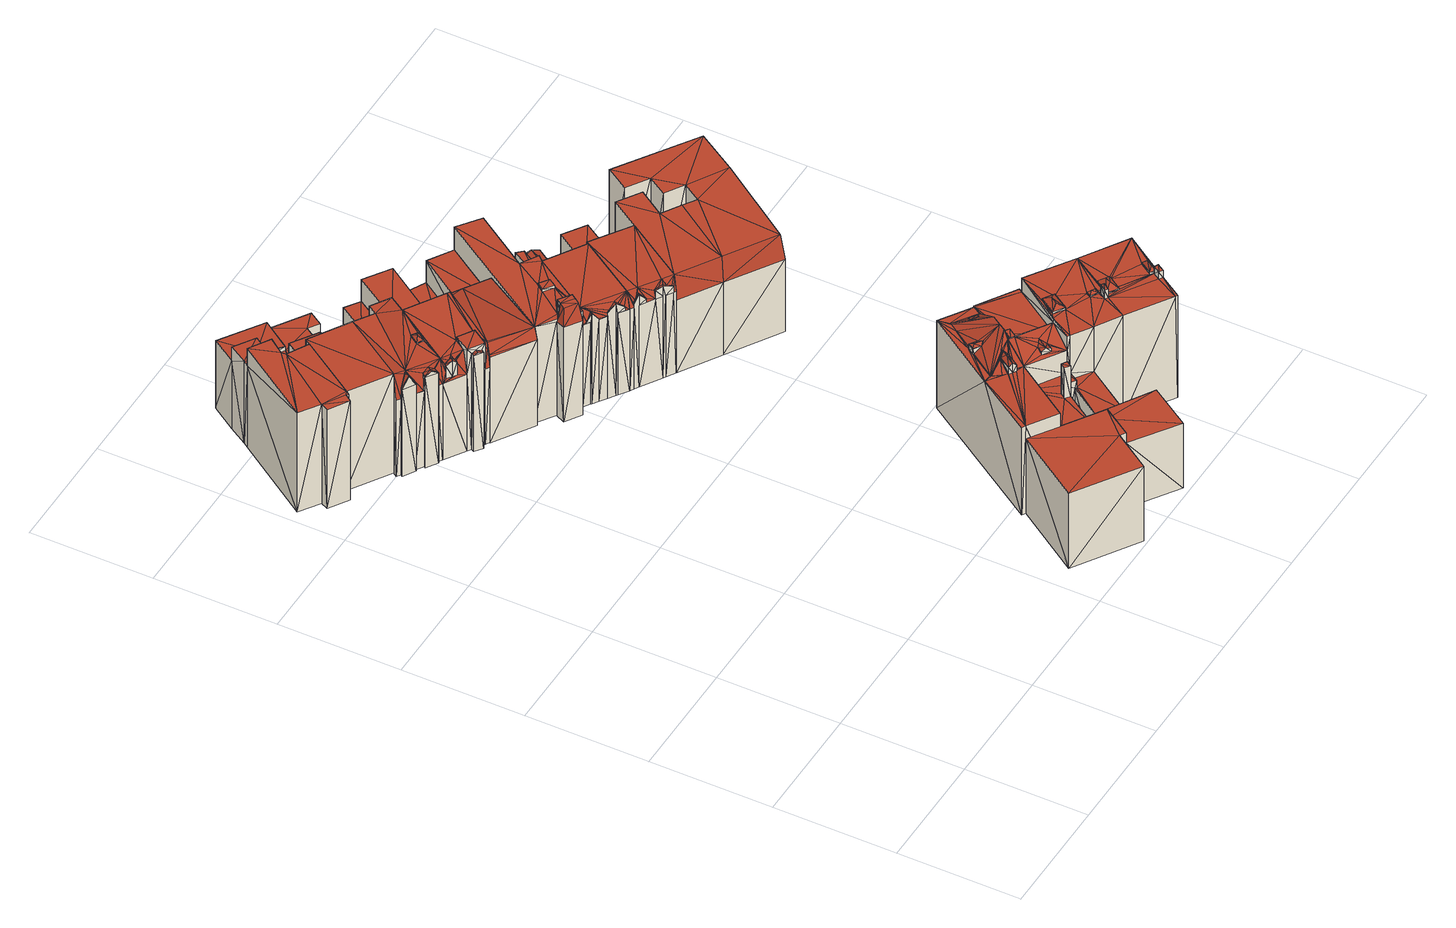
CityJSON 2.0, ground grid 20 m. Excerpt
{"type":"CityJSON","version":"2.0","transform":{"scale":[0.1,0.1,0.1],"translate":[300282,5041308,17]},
"CityObjects":{
"building1":{"type":"Building","geometry":[{"type":"MultiSurface","lod":"2","boundaries":[[[0,1,2]],[[3,4,5]],[[6,7,8]],[[4,9,10]],[[11,12,9]],[[6,8,2]],[[13,12,11]],[[9,12,14]],[[12,15,16]],[[12,16,14]],[[1,6,2]],[[16,17,14]],[[17,18,14]],[[9,14,19]],[[9,19,10]],[[4,10,5]],[[3,5,20]],[[3,20,21]],[[0,2,3]],[[0,3,21]],[[22,5,23]],[[5,10,23]],[[21,20,24]],[[25,21,24]],[[26,24,22]],[[24,5,22]],[[24,20,5]],[[27,23,28]],[[23,19,28]],[[23,10,19]],[[29,0,25]],[[0,21,25]],[[30,31,8]],[[30,8,7]],[[32,30,6]],[[6,30,7]],[[33,6,1]],[[33,32,6]],[[29,34,33]],[[29,33,0]],[[0,33,1]],[[35,2,31]],[[2,8,31]],[[34,36,35]],[[34,35,33]],[[35,36,3]],[[35,3,2]],[[37,24,26]],[[38,37,26]],[[38,39,36]],[[38,36,37]],[[36,39,4]],[[36,4,3]],[[39,40,4]],[[41,42,39]],[[39,43,40]],[[4,40,9]],[[39,42,43]],[[44,19,14]],[[44,28,19]],[[45,46,16]],[[45,16,15]],[[47,15,12]],[[47,45,15]],[[48,47,12]],[[49,48,12]],[[50,47,48]],[[49,12,13]],[[46,51,16]],[[16,51,17]],[[44,18,52]],[[44,14,18]],[[51,18,17]],[[51,52,18]],[[49,13,53]],[[13,11,53]],[[53,11,9]],[[53,9,40]],[[50,54,55]],[[50,48,54]],[[55,54,42]],[[54,43,42]],[[41,23,27]],[[41,39,23]],[[32,31,30]],[[32,35,31]],[[33,35,32]],[[37,25,24]],[[34,37,36]],[[29,25,37]],[[29,37,34]],[[38,22,39]],[[39,22,23]],[[38,26,22]],[[47,46,45]],[[46,44,51]],[[51,44,52]],[[47,44,46]],[[50,55,47]],[[55,44,47]],[[41,27,42]],[[42,27,28]],[[55,42,28]],[[55,28,44]],[[53,43,54]],[[49,53,48]],[[53,54,48]],[[53,40,43]]],"semantics":{"surfaces":[{"type":"GroundSurface"},{"type":"WallSurface"},{"type":"RoofSurface"}],"values":[0,0,0,0,0,0,0,0,0,0,0,0,0,0,0,0,0,0,0,0,1,1,1,1,1,1,1,1,1,1,1,1,1,1,1,1,1,1,1,1,1,1,1,1,1,1,1,1,1,1,1,1,1,1,1,1,1,1,1,1,1,1,1,1,1,1,1,1,1,1,1,1,1,1,1,1,1,1,1,1,1,1,1,1,2,2,2,2,2,2,2,2,2,2,2,2,2,2,2,2,2,2,2,2,2,2,2,2]}}]},
"building2":{"type":"Building","geometry":[{"type":"MultiSurface","lod":"2","boundaries":[[[56,57,58]],[[59,60,61]],[[61,62,63]],[[64,65,57]],[[64,66,65]],[[67,56,68]],[[67,64,56]],[[69,70,66]],[[71,72,69]],[[65,63,73]],[[70,74,66]],[[71,69,66]],[[59,75,60]],[[76,77,13]],[[64,71,66]],[[65,66,59]],[[59,61,63]],[[76,13,6]],[[77,63,12]],[[65,59,63]],[[73,63,77]],[[77,12,13]],[[6,13,11]],[[78,79,80]],[[76,6,1]],[[79,76,1]],[[56,64,57]],[[78,81,79]],[[79,1,80]],[[82,83,84]],[[82,84,85]],[[86,87,88]],[[86,89,87]],[[88,84,83]],[[88,87,84]],[[86,85,89]],[[86,82,85]],[[90,91,92]],[[93,90,92]],[[94,95,96]],[[97,95,94]],[[98,99,100]],[[101,102,103]],[[104,105,106]],[[107,104,106]],[[107,106,108]],[[108,106,105]],[[49,53,11]],[[49,11,13]],[[99,61,60]],[[100,99,109]],[[99,60,109]],[[101,110,102]],[[102,110,75]],[[102,75,59]],[[92,66,111]],[[66,74,111]],[[112,113,114]],[[114,113,70]],[[114,70,69]],[[115,56,116]],[[56,58,116]],[[99,117,62]],[[99,62,61]],[[118,32,119]],[[118,120,32]],[[121,114,72]],[[72,114,69]],[[122,121,71]],[[71,121,72]],[[123,124,64]],[[125,124,123]],[[67,123,64]],[[126,123,67]],[[124,71,64]],[[124,122,71]],[[127,63,117]],[[63,62,117]],[[33,1,32]],[[1,6,32]],[[128,80,33]],[[80,1,33]],[[119,32,53]],[[32,11,53]],[[32,6,11]],[[91,59,66]],[[91,102,59]],[[129,130,81]],[[81,130,79]],[[123,131,132]],[[125,123,132]],[[133,129,81]],[[133,81,78]],[[126,67,134]],[[67,68,134]],[[131,57,65]],[[132,131,135]],[[131,65,135]],[[116,58,131]],[[58,57,131]],[[113,111,70]],[[70,111,74]],[[113,136,111]],[[110,109,75]],[[75,109,60]],[[110,137,109]],[[130,120,76]],[[130,76,79]],[[120,138,77]],[[118,138,120]],[[120,77,76]],[[68,56,115]],[[134,68,115]],[[135,65,139]],[[65,73,139]],[[139,138,140]],[[139,73,138]],[[73,77,138]],[[138,49,140]],[[133,78,128]],[[78,80,128]],[[127,12,63]],[[127,47,12]],[[140,49,47]],[[49,12,47]],[[49,13,12]],[[130,128,33]],[[130,33,120]],[[120,33,32]],[[133,130,129]],[[133,128,130]],[[118,119,49]],[[119,53,49]],[[118,49,138]],[[140,47,127]],[[139,140,127]],[[139,127,141]],[[135,139,141]],[[125,132,135]],[[125,135,124]],[[124,135,141]],[[84,141,122]],[[124,141,87]],[[87,141,84]],[[124,87,89]],[[85,84,122]],[[124,89,122]],[[89,85,122]],[[110,142,137]],[[101,103,142]],[[103,143,142]],[[101,142,110]],[[98,100,142]],[[143,98,142]],[[137,100,109]],[[142,100,137]],[[141,127,98]],[[98,127,99]],[[122,97,94]],[[122,107,97]],[[107,141,93]],[[122,141,107]],[[107,108,104]],[[93,141,90]],[[121,96,114]],[[122,94,121]],[[104,108,105]],[[96,105,114]],[[121,94,96]],[[90,102,91]],[[90,103,102]],[[90,141,103]],[[141,98,143]],[[103,141,143]],[[99,127,117]],[[112,106,113]],[[113,106,136]],[[106,92,136]],[[136,92,111]],[[106,93,92]],[[107,93,106]],[[97,106,95]],[[97,107,106]],[[88,83,144]],[[145,88,144]],[[86,88,145]],[[86,144,82]],[[86,145,144]],[[82,144,83]],[[126,115,123]],[[123,115,131]],[[126,134,115]],[[115,116,131]]],"semantics":{"surfaces":[{"type":"GroundSurface"},{"type":"WallSurface"},{"type":"RoofSurface"}],"values":[0,0,0,0,0,0,0,0,0,0,0,0,0,0,0,0,0,0,0,0,0,0,0,0,0,0,0,0,0,1,1,1,1,1,1,1,1,1,1,1,1,1,1,1,1,1,1,1,1,1,1,1,1,1,1,1,1,1,1,1,1,1,1,1,1,1,1,1,1,1,1,1,1,1,1,1,1,1,1,1,1,1,1,1,1,1,1,1,1,1,1,1,1,1,1,1,1,1,1,1,1,1,1,1,1,1,1,1,1,1,1,1,1,1,1,1,1,1,1,1,1,1,1,1,1,1,2,2,2,2,2,2,2,2,2,2,2,2,2,2,2,2,2,2,2,2,2,2,2,2,2,2,2,2,2,2,2,2,2,2,2,2,2,2,2,2,2,2,2,2,2,2,2,2,2,2,2,2,2,2,2,2,2,2,2,2,2,2,2,2,2,2,2]}}]},
"building3":{"type":"Building","geometry":[{"type":"MultiSurface","lod":"2","boundaries":[[[146,64,67]],[[147,64,146]],[[148,64,147]],[[149,150,148]],[[148,150,64]],[[64,151,71]],[[150,152,153]],[[150,153,154]],[[150,154,64]],[[64,154,155]],[[64,155,156]],[[156,157,158]],[[151,72,71]],[[157,159,158]],[[64,156,158]],[[64,158,151]],[[160,161,157]],[[160,157,156]],[[158,159,162]],[[163,158,162]],[[161,162,157]],[[157,162,159]],[[161,164,162]],[[165,166,155]],[[165,155,154]],[[166,160,156]],[[167,168,160]],[[163,169,158]],[[168,170,163]],[[166,156,155]],[[167,160,166]],[[163,170,169]],[[158,169,151]],[[167,170,168]],[[169,121,151]],[[151,121,72]],[[171,172,173]],[[172,167,166]],[[171,167,172]],[[124,174,122]],[[174,71,122]],[[174,64,71]],[[175,67,176]],[[176,64,174]],[[67,64,176]],[[71,72,121]],[[122,71,121]],[[177,178,124]],[[178,179,174]],[[178,174,124]],[[180,181,177]],[[181,178,177]],[[171,182,183]],[[171,173,182]],[[184,185,186]],[[187,184,186]],[[188,147,189]],[[147,146,189]],[[190,189,175]],[[189,67,175]],[[189,146,67]],[[191,148,188]],[[148,147,188]],[[192,191,193]],[[192,149,191]],[[149,148,191]],[[190,186,189]],[[189,186,185]],[[187,194,184]],[[187,195,194]],[[180,196,181]],[[197,195,178]],[[195,179,178]],[[198,199,150]],[[150,199,152]],[[200,198,150]],[[149,200,150]],[[201,198,200]],[[192,200,149]],[[199,153,152]],[[199,202,153]],[[201,200,203]],[[203,195,197]],[[203,204,195]],[[204,194,195]],[[200,204,203]],[[204,205,194]],[[193,205,204]],[[193,191,205]],[[206,165,202]],[[207,206,208]],[[206,202,208]],[[165,153,202]],[[165,154,153]],[[196,206,207]],[[183,209,170]],[[209,169,170]],[[183,182,209]],[[210,211,212]],[[210,213,211]],[[214,215,216]],[[216,217,218]],[[217,219,218]],[[213,218,211]],[[211,218,219]],[[220,210,212]],[[221,210,220]],[[160,168,161]],[[161,168,164]],[[164,163,162]],[[168,163,164]],[[206,166,165]],[[196,172,206]],[[206,172,166]],[[180,173,196]],[[173,172,196]],[[180,177,173]],[[177,182,173]],[[124,122,182]],[[182,222,209]],[[182,122,222]],[[177,124,182]],[[171,183,170]],[[171,170,167]],[[188,189,184]],[[189,185,184]],[[190,175,176]],[[186,176,174]],[[179,186,174]],[[190,176,186]],[[187,186,195]],[[195,186,179]],[[181,197,178]],[[198,208,199]],[[198,207,208]],[[199,208,202]],[[198,196,207]],[[201,203,198]],[[203,181,196]],[[203,196,198]],[[203,197,181]],[[205,184,194]],[[191,184,205]],[[191,188,184]],[[192,193,200]],[[193,204,200]],[[209,222,223]],[[209,221,220]],[[209,223,221]],[[209,220,169]],[[217,122,121]],[[222,122,215]],[[216,122,217]],[[215,122,216]],[[169,212,121]],[[169,220,212]],[[217,121,219]],[[211,219,121]],[[212,211,121]],[[222,215,214]],[[223,222,224]],[[224,222,214]],[[214,216,213]],[[213,216,218]],[[210,224,213]],[[221,223,210]],[[224,214,213]],[[223,224,210]]],"semantics":{"surfaces":[{"type":"GroundSurface"},{"type":"WallSurface"},{"type":"RoofSurface"}],"values":[0,0,0,0,0,0,0,0,0,0,0,0,0,0,0,0,1,1,1,1,1,1,1,1,1,1,1,1,1,1,1,1,1,1,1,1,1,1,1,1,1,1,1,1,1,1,1,1,1,1,1,1,1,1,1,1,1,1,1,1,1,1,1,1,1,1,1,1,1,1,1,1,1,1,1,1,1,1,1,1,1,1,1,1,1,1,1,1,1,1,1,1,1,1,1,1,1,1,1,1,1,1,1,1,1,1,1,2,2,2,2,2,2,2,2,2,2,2,2,2,2,2,2,2,2,2,2,2,2,2,2,2,2,2,2,2,2,2,2,2,2,2,2,2,2,2,2,2,2,2,2,2,2,2,2,2,2,2,2,2,2,2,2,2,2,2,2,2]}}]},
"building4":{"type":"Building","geometry":[{"type":"MultiSurface","lod":"2","boundaries":[[[225,226,227]],[[226,228,227]],[[229,226,225]],[[230,231,232]],[[230,232,233]],[[232,234,235]],[[231,234,232]],[[236,237,238]],[[238,237,239]],[[240,239,237]],[[240,241,239]],[[242,238,243]],[[242,236,238]],[[244,245,246]],[[247,245,244]],[[247,244,248]],[[247,248,249]],[[242,243,240]],[[243,241,240]],[[250,251,252]],[[247,249,250]],[[247,250,252]],[[253,254,255]],[[256,253,255]],[[257,258,259]],[[260,258,257]],[[254,259,258]],[[255,254,258]],[[251,235,234]],[[252,251,234]],[[261,230,233]],[[262,230,261]],[[245,230,246]],[[262,261,263]],[[246,230,262]],[[264,231,265]],[[264,265,266]],[[265,231,267]],[[267,231,232]],[[268,264,231]],[[268,269,264]],[[270,271,272]],[[272,271,273]],[[271,274,273]],[[275,270,272]],[[276,275,272]],[[277,276,272]],[[278,225,279]],[[278,229,225]],[[280,281,227]],[[282,280,228]],[[228,280,227]],[[274,228,226]],[[274,282,228]],[[229,274,226]],[[278,274,229]],[[283,227,281]],[[225,227,283]],[[279,225,283]],[[267,235,232]],[[264,252,234]],[[247,252,284]],[[284,252,269]],[[264,234,231]],[[269,252,264]],[[245,231,230]],[[247,268,245]],[[245,268,231]],[[285,286,260]],[[287,288,285]],[[287,285,260]],[[260,289,258]],[[260,286,289]],[[287,256,288]],[[285,288,286]],[[256,255,288]],[[288,255,286]],[[255,258,289]],[[286,255,289]],[[274,280,282]],[[277,272,273]],[[278,290,277]],[[290,279,291]],[[278,277,274]],[[277,273,274]],[[278,279,290]],[[291,279,292]],[[283,281,280]],[[293,283,294]],[[254,283,259]],[[279,283,254]],[[257,259,293]],[[292,254,253]],[[295,296,294]],[[279,254,292]],[[295,294,283]],[[259,283,293]],[[274,263,261]],[[274,233,280]],[[274,261,233]],[[233,232,280]],[[232,235,280]],[[297,283,280]],[[235,297,280]],[[297,295,283]],[[271,262,274]],[[274,262,263]],[[271,244,246]],[[271,246,262]],[[242,240,237]],[[242,237,236]],[[270,249,271]],[[270,294,249]],[[271,249,248]],[[250,294,296]],[[249,294,250]],[[275,293,270]],[[270,293,294]],[[275,291,292]],[[275,260,293]],[[292,253,256]],[[275,292,256]],[[260,257,293]],[[275,287,260]],[[275,256,287]],[[276,291,275]],[[276,290,291]],[[271,248,244]],[[251,297,235]],[[251,295,297]],[[251,296,295]],[[250,296,251]],[[277,290,241]],[[277,238,276]],[[238,239,276]],[[276,239,290]],[[241,290,239]],[[277,241,243]],[[277,243,238]]],"semantics":{"surfaces":[{"type":"GroundSurface"},{"type":"WallSurface"},{"type":"RoofSurface"}],"values":[0,0,0,1,1,1,1,1,1,1,1,1,1,1,1,1,1,1,1,1,1,1,1,1,1,1,1,1,1,1,1,1,1,1,1,1,1,1,1,1,1,1,1,1,1,1,1,1,1,1,1,1,1,1,1,1,1,1,1,2,2,2,2,2,2,2,2,2,2,2,2,2,2,2,2,2,2,2,2,2,2,2,2,2,2,2,2,2,2,2,2,2,2,2,2,2,2,2,2,2,2,2,2,2,2,2,2,2,2,2,2,2,2,2,2,2,2,2,2,2,2,2,2,2,2,2,2,2,2,2,2,2,2,2,2,2,2,2,2]}}]},
"building5":{"type":"Building","geometry":[{"type":"MultiSurface","lod":"2","boundaries":[[[298,299,300]],[[300,301,302]],[[300,303,301]],[[304,305,149]],[[298,300,302]],[[149,305,150]],[[306,298,302]],[[305,302,150]],[[307,306,305]],[[306,302,305]],[[308,303,300]],[[308,309,303]],[[310,301,311]],[[310,302,301]],[[309,311,301]],[[309,301,303]],[[312,313,314]],[[315,316,317]],[[318,317,319]],[[319,317,316]],[[318,320,321]],[[318,319,320]],[[321,320,313]],[[321,313,312]],[[322,308,299]],[[299,308,300]],[[322,323,308]],[[323,315,308]],[[324,299,298]],[[324,322,299]],[[325,298,306]],[[325,324,298]],[[326,325,306]],[[326,306,307]],[[327,328,329]],[[329,328,330]],[[327,329,331]],[[329,332,331]],[[328,333,330]],[[330,333,334]],[[331,334,333]],[[331,332,334]],[[326,307,335]],[[307,305,335]],[[336,304,337]],[[304,149,337]],[[337,149,198]],[[149,150,198]],[[336,305,304]],[[336,335,305]],[[310,150,302]],[[310,198,150]],[[314,198,310]],[[308,338,309]],[[308,315,338]],[[315,317,338]],[[310,311,339]],[[314,310,339]],[[312,314,339]],[[338,339,311]],[[338,311,309]],[[318,312,317]],[[317,312,338]],[[338,312,339]],[[318,321,312]],[[327,331,333]],[[327,333,328]],[[337,198,335]],[[336,337,335]],[[335,198,332]],[[334,198,320]],[[325,335,332]],[[325,329,324]],[[330,320,319]],[[330,334,320]],[[325,332,329]],[[332,198,334]],[[330,319,324]],[[326,335,325]],[[320,198,314]],[[329,330,324]],[[324,319,323]],[[324,323,322]],[[319,316,315]],[[320,314,313]],[[319,315,323]]],"semantics":{"surfaces":[{"type":"GroundSurface"},{"type":"WallSurface"},{"type":"RoofSurface"}],"values":[0,0,0,0,0,0,0,0,0,0,1,1,1,1,1,1,1,1,1,1,1,1,1,1,1,1,1,1,1,1,1,1,1,1,1,1,1,1,1,1,1,1,1,1,1,1,1,1,1,1,1,1,1,2,2,2,2,2,2,2,2,2,2,2,2,2,2,2,2,2,2,2,2,2,2,2,2,2,2,2,2,2,2,2,2,2]}}]},
"building6":{"type":"Building","geometry":[{"type":"MultiSurface","lod":"2","boundaries":[[[340,341,342]],[[343,341,340]],[[344,345,346]],[[344,346,343]],[[347,348,228]],[[347,349,348]],[[228,348,350]],[[351,352,353]],[[343,346,341]],[[354,228,226]],[[340,342,355]],[[354,356,228]],[[357,351,353]],[[341,358,359]],[[341,353,358]],[[358,353,360]],[[356,347,228]],[[353,352,361]],[[354,226,359]],[[341,359,342]],[[361,347,356]],[[358,354,359]],[[340,355,229]],[[353,361,360]],[[361,352,347]],[[362,340,363]],[[340,229,363]],[[364,365,366]],[[367,365,364]],[[368,369,370]],[[369,371,372]],[[369,372,370]],[[368,373,369]],[[374,375,376]],[[374,377,375]],[[374,378,377]],[[377,378,379]],[[376,375,368]],[[376,368,380]],[[375,373,368]],[[368,367,380]],[[378,367,379]],[[379,367,364]],[[378,380,367]],[[381,382,383]],[[381,384,382]],[[385,383,386]],[[386,383,382]],[[387,388,389]],[[390,389,388]],[[390,391,389]],[[392,391,390]],[[393,392,390]],[[394,392,393]],[[395,384,381]],[[396,395,381]],[[397,371,369]],[[278,398,399]],[[278,400,369]],[[400,397,369]],[[278,399,400]],[[401,359,402]],[[401,342,359]],[[402,403,274]],[[359,226,403]],[[402,359,403]],[[271,402,274]],[[398,229,399]],[[229,355,399]],[[355,342,404]],[[372,342,401]],[[399,355,404]],[[370,372,401]],[[404,342,372]],[[405,398,278]],[[405,363,398]],[[363,229,398]],[[403,226,228]],[[403,228,406]],[[407,408,409]],[[409,408,410]],[[411,412,413]],[[411,413,414]],[[415,416,417]],[[415,417,418]],[[415,418,419]],[[418,420,419]],[[419,420,421]],[[420,422,421]],[[416,421,422]],[[416,422,417]],[[423,424,425]],[[425,424,426]],[[427,423,425]],[[428,429,430]],[[428,427,429]],[[428,423,427]],[[428,430,431]],[[430,432,431]],[[431,433,424]],[[434,426,424]],[[433,434,424]],[[431,432,433]],[[435,436,437]],[[438,435,437]],[[436,439,440]],[[437,436,440]],[[441,440,442]],[[442,440,439]],[[443,444,445]],[[443,446,444]],[[447,445,448]],[[448,445,444]],[[449,447,448]],[[449,448,450]],[[449,450,443]],[[450,446,443]],[[451,452,453]],[[453,452,454]],[[455,451,453]],[[455,453,456]],[[457,458,459]],[[457,460,458]],[[457,459,461]],[[459,462,461]],[[455,463,464]],[[455,456,463]],[[464,463,454]],[[464,454,452]],[[461,462,465]],[[462,466,465]],[[460,465,466]],[[460,466,458]],[[467,468,411]],[[469,411,414]],[[467,411,469]],[[468,470,471]],[[411,471,472]],[[471,274,472]],[[472,274,403]],[[468,471,411]],[[473,474,345]],[[474,475,346]],[[345,474,346]],[[475,467,469]],[[475,469,346]],[[346,469,341]],[[476,477,478]],[[479,476,478]],[[479,478,480]],[[480,478,470]],[[478,471,470]],[[365,402,271]],[[481,366,365]],[[478,481,365]],[[478,365,482]],[[478,477,481]],[[482,365,271]],[[362,476,340]],[[483,476,362]],[[483,363,405]],[[483,362,363]],[[354,395,386]],[[396,385,395]],[[395,385,386]],[[386,484,356]],[[485,395,354]],[[354,386,356]],[[408,486,410]],[[410,486,347]],[[410,347,352]],[[487,410,351]],[[351,410,352]],[[488,489,490]],[[489,360,361]],[[489,361,490]],[[491,360,489]],[[491,358,360]],[[412,485,491]],[[491,485,354]],[[412,491,413]],[[491,354,358]],[[469,353,341]],[[469,492,353]],[[493,487,357]],[[357,487,351]],[[493,492,488]],[[493,357,492]],[[492,489,488]],[[357,353,492]],[[344,343,494]],[[495,344,494]],[[494,476,479]],[[343,340,476]],[[494,343,476]],[[435,442,345]],[[435,441,442]],[[344,435,345]],[[442,473,345]],[[495,435,344]],[[438,441,435]],[[496,497,348]],[[496,348,349]],[[347,496,349]],[[486,496,347]],[[407,490,484]],[[406,350,498]],[[407,409,490]],[[361,356,484]],[[406,228,350]],[[407,406,498]],[[490,361,484]],[[407,484,406]],[[498,350,348]],[[498,348,497]],[[367,401,402]],[[368,370,401]],[[367,402,365]],[[368,401,367]],[[482,271,274]],[[478,482,499]],[[499,482,500]],[[478,394,471]],[[471,394,393]],[[478,499,394]],[[471,388,274]],[[471,390,388]],[[471,393,390]],[[500,482,387]],[[387,274,388]],[[387,482,274]],[[374,376,380]],[[374,380,378]],[[449,443,501]],[[397,404,372]],[[397,372,371]],[[400,404,397]],[[399,404,400]],[[483,405,476]],[[476,405,278]],[[476,278,477]],[[477,377,481]],[[278,375,377]],[[379,364,366]],[[481,379,366]],[[375,369,373]],[[481,377,379]],[[278,369,375]],[[477,278,377]],[[396,381,385]],[[385,381,383]],[[391,387,389]],[[499,500,391]],[[500,387,391]],[[394,391,392]],[[394,499,391]],[[411,472,412]],[[485,403,384]],[[485,384,395]],[[472,485,412]],[[384,403,382]],[[382,403,406]],[[472,403,485]],[[382,406,484]],[[386,382,484]],[[413,489,492]],[[469,414,413]],[[469,413,492]],[[413,491,489]],[[487,409,410]],[[493,409,487]],[[488,490,409]],[[493,488,409]],[[415,502,416]],[[502,503,416]],[[415,419,502]],[[502,419,421]],[[502,421,503]],[[416,503,421]],[[460,504,465]],[[460,505,504]],[[504,461,465]],[[457,461,504]],[[457,504,505]],[[457,505,460]],[[428,506,423]],[[428,507,506]],[[423,506,424]],[[428,431,507]],[[507,424,506]],[[507,431,424]],[[442,474,473]],[[442,439,474]],[[439,453,474]],[[474,453,475]],[[433,456,434]],[[435,427,436]],[[436,425,453]],[[425,426,453]],[[436,427,425]],[[456,453,426]],[[434,456,426]],[[436,453,439]],[[432,456,433]],[[494,456,432]],[[495,430,429]],[[494,432,430]],[[495,494,430]],[[495,429,446]],[[446,429,444]],[[444,429,427]],[[495,446,450]],[[495,450,435]],[[435,444,427]],[[450,448,435]],[[435,448,444]],[[494,479,418]],[[494,418,462]],[[466,417,467]],[[454,467,475]],[[417,468,467]],[[462,418,417]],[[454,466,467]],[[479,420,418]],[[494,462,459]],[[417,480,468]],[[494,459,456]],[[462,417,466]],[[479,480,420]],[[453,454,475]],[[480,470,468]],[[458,466,454]],[[417,422,480]],[[420,480,422]],[[456,459,463]],[[463,458,454]],[[459,458,463]],[[438,437,440]],[[438,440,441]],[[447,508,445]],[[501,443,445]],[[501,445,508]],[[501,508,447]],[[449,501,447]],[[455,452,451]],[[455,464,452]],[[486,497,496]],[[486,498,497]],[[407,486,408]],[[407,498,486]]],"semantics":{"surfaces":[{"type":"GroundSurface"},{"type":"WallSurface"},{"type":"RoofSurface"}],"values":[0,0,0,0,0,0,0,0,0,0,0,0,0,0,0,0,0,0,0,0,0,0,0,0,0,0,0,1,1,1,1,1,1,1,1,1,1,1,1,1,1,1,1,1,1,1,1,1,1,1,1,1,1,1,1,1,1,1,1,1,1,1,1,1,1,1,1,1,1,1,1,1,1,1,1,1,1,1,1,1,1,1,1,1,1,1,1,1,1,1,1,1,1,1,1,1,1,1,1,1,1,1,1,1,1,1,1,1,1,1,1,1,1,1,1,1,1,1,1,1,1,1,1,1,1,1,1,1,1,1,1,1,1,1,1,1,1,1,1,1,1,1,1,1,1,1,1,1,1,1,1,1,1,1,1,1,1,1,1,1,1,1,1,1,1,1,1,1,1,1,1,1,1,1,1,1,1,1,1,1,1,1,1,1,1,1,1,1,1,1,1,1,1,1,1,1,1,1,1,1,1,1,1,1,1,1,1,1,1,1,1,1,1,1,1,2,2,2,2,2,2,2,2,2,2,2,2,2,2,2,2,2,2,2,2,2,2,2,2,2,2,2,2,2,2,2,2,2,2,2,2,2,2,2,2,2,2,2,2,2,2,2,2,2,2,2,2,2,2,2,2,2,2,2,2,2,2,2,2,2,2,2,2,2,2,2,2,2,2,2,2,2,2,2,2,2,2,2,2,2,2,2,2,2,2,2,2,2,2,2,2,2,2,2,2,2,2,2,2,2,2,2,2,2,2,2,2,2,2,2,2,2,2,2,2,2,2,2,2,2,2,2,2,2,2,2,2,2,2,2]}}]},
"building7":{"type":"Building","geometry":[{"type":"MultiSurface","lod":"2","boundaries":[[[509,510,511]],[[512,298,306]],[[513,514,298]],[[515,513,298]],[[514,299,298]],[[516,512,517]],[[518,307,519]],[[517,512,307]],[[512,515,298]],[[517,307,518]],[[517,518,520]],[[512,306,307]],[[512,509,521]],[[522,509,512]],[[509,523,521]],[[509,511,523]],[[512,521,515]],[[524,525,526]],[[525,527,528]],[[525,528,526]],[[528,523,511]],[[528,527,523]],[[529,528,510]],[[510,528,511]],[[530,531,532]],[[533,521,532]],[[531,533,532]],[[527,532,523]],[[523,532,521]],[[534,531,530]],[[535,529,509]],[[509,529,510]],[[536,509,522]],[[536,535,509]],[[537,538,539]],[[538,519,539]],[[538,518,519]],[[539,519,540]],[[519,307,540]],[[307,306,541]],[[540,307,541]],[[324,298,542]],[[298,299,542]],[[325,541,324]],[[541,298,324]],[[541,306,298]],[[543,517,544]],[[517,520,544]],[[545,517,543]],[[545,516,517]],[[520,518,538]],[[544,520,538]],[[545,546,512]],[[545,512,516]],[[537,547,538]],[[538,547,548]],[[549,550,551]],[[513,552,514]],[[552,551,550]],[[553,551,552]],[[553,552,513]],[[552,542,299]],[[552,299,514]],[[554,553,513]],[[554,513,515]],[[555,553,556]],[[556,553,513]],[[536,557,325]],[[557,547,325]],[[522,512,546]],[[547,541,325]],[[557,548,547]],[[536,522,546]],[[536,546,557]],[[558,554,559]],[[533,559,515]],[[521,533,515]],[[527,534,532]],[[560,534,527]],[[534,530,532]],[[561,562,527]],[[525,561,527]],[[524,561,525]],[[562,560,527]],[[555,324,549]],[[533,558,559]],[[533,555,558]],[[552,550,542]],[[549,542,550]],[[549,324,542]],[[533,324,555]],[[535,562,561]],[[535,561,524]],[[535,524,529]],[[529,526,528]],[[529,524,526]],[[531,324,533]],[[534,324,531]],[[535,560,562]],[[560,324,534]],[[535,324,560]],[[543,544,538]],[[543,538,557]],[[538,548,557]],[[543,557,546]],[[545,543,546]],[[547,540,541]],[[537,540,547]],[[537,539,540]],[[553,549,551]],[[555,549,553]],[[558,555,553]],[[558,553,554]],[[536,325,324]],[[536,324,535]]],"semantics":{"surfaces":[{"type":"GroundSurface"},{"type":"WallSurface"},{"type":"RoofSurface"}],"values":[0,0,0,0,0,0,0,0,0,0,0,0,0,0,0,0,0,1,1,1,1,1,1,1,1,1,1,1,1,1,1,1,1,1,1,1,1,1,1,1,1,1,1,1,1,1,1,1,1,1,1,1,1,1,1,1,1,1,1,1,1,1,1,1,1,1,1,1,1,1,1,1,1,1,1,1,1,2,2,2,2,2,2,2,2,2,2,2,2,2,2,2,2,2,2,2,2,2,2,2,2,2,2,2,2,2,2,2,2,2,2,2,2,2,2]}}]},
"building8":{"type":"Building","geometry":[{"type":"MultiSurface","lod":"2","boundaries":[[[563,564,565]],[[563,565,566]],[[567,568,564]],[[564,509,565]],[[568,569,570]],[[568,570,571]],[[564,571,509]],[[564,568,571]],[[571,572,509]],[[572,573,509]],[[573,510,509]],[[574,575,576]],[[577,571,570]],[[578,576,577]],[[577,576,571]],[[578,577,579]],[[580,579,569]],[[579,577,570]],[[569,579,570]],[[581,582,574]],[[583,578,579]],[[584,578,583]],[[574,585,586]],[[585,587,586]],[[586,587,588]],[[587,589,588]],[[575,588,589]],[[576,588,575]],[[590,568,567]],[[590,591,568]],[[591,580,568]],[[568,580,569]],[[590,592,593]],[[590,567,592]],[[567,564,592]],[[592,594,593]],[[593,594,535]],[[594,509,535]],[[594,565,509]],[[566,565,594]],[[595,566,594]],[[509,510,529]],[[535,509,529]],[[596,564,563]],[[596,592,564]],[[596,563,595]],[[563,566,595]],[[589,597,572]],[[575,589,571]],[[571,589,572]],[[598,599,572]],[[572,599,573]],[[597,598,572]],[[600,597,601]],[[600,598,597]],[[602,603,599]],[[603,573,599]],[[604,605,606]],[[604,606,602]],[[607,608,605]],[[607,605,604]],[[608,600,601]],[[607,600,608]],[[603,529,510]],[[573,603,510]],[[581,574,576]],[[578,581,576]],[[584,581,578]],[[591,609,581]],[[591,584,579]],[[584,583,579]],[[581,609,582]],[[591,581,584]],[[609,585,574]],[[582,609,574]],[[603,535,529]],[[602,535,603]],[[606,535,602]],[[610,535,606]],[[608,610,605]],[[589,601,597]],[[610,606,605]],[[589,608,601]],[[589,610,608]],[[609,587,585]],[[587,610,589]],[[609,610,587]],[[591,579,580]],[[590,593,610]],[[590,609,591]],[[590,610,609]],[[593,535,610]],[[596,594,592]],[[596,595,594]],[[607,598,600]],[[607,604,598]],[[598,602,599]],[[604,602,598]],[[574,586,576]],[[576,586,588]]],"semantics":{"surfaces":[{"type":"GroundSurface"},{"type":"WallSurface"},{"type":"RoofSurface"}],"values":[0,0,0,0,0,0,0,0,0,0,0,1,1,1,1,1,1,1,1,1,1,1,1,1,1,1,1,1,1,1,1,1,1,1,1,1,1,1,1,1,1,1,1,1,1,1,1,1,1,1,1,1,1,1,1,1,1,1,1,1,1,1,1,1,1,2,2,2,2,2,2,2,2,2,2,2,2,2,2,2,2,2,2,2,2,2,2,2,2,2,2,2,2,2,2,2,2,2,2,2]}}]},
"building9":{"type":"Building","geometry":[{"type":"MultiSurface","lod":"2","boundaries":[[[611,612,613]],[[613,614,615]],[[616,613,615]],[[617,618,611]],[[616,611,613]],[[616,617,611]],[[619,617,616]],[[618,620,621]],[[617,622,618]],[[621,620,623]],[[618,622,620]],[[620,569,568]],[[623,620,568]],[[624,623,625]],[[623,568,625]],[[626,623,624]],[[626,627,623]],[[626,624,628]],[[624,625,628]],[[628,625,591]],[[625,568,591]],[[591,568,629]],[[568,569,629]],[[630,629,569]],[[630,569,620]],[[631,620,622]],[[631,630,620]],[[632,621,627]],[[621,623,627]],[[633,618,632]],[[618,621,632]],[[634,635,619]],[[619,635,617]],[[617,631,622]],[[635,631,617]],[[634,616,636]],[[634,619,616]],[[636,616,637]],[[616,615,637]],[[611,618,633]],[[638,611,633]],[[639,613,640]],[[613,612,640]],[[638,612,611]],[[638,640,612]],[[637,615,641]],[[615,614,641]],[[639,614,613]],[[639,641,614]],[[642,591,630]],[[630,591,629]],[[643,642,630]],[[631,643,630]],[[636,644,635]],[[634,636,635]],[[635,644,643]],[[635,643,631]],[[633,632,642]],[[639,637,641]],[[636,637,639]],[[626,628,627]],[[636,639,638]],[[638,639,640]],[[636,638,644]],[[644,633,643]],[[627,591,642]],[[644,638,633]],[[627,628,591]],[[632,627,642]],[[633,642,643]]],"semantics":{"surfaces":[{"type":"GroundSurface"},{"type":"WallSurface"},{"type":"RoofSurface"}],"values":[0,0,0,0,0,0,0,0,0,0,0,0,0,0,0,1,1,1,1,1,1,1,1,1,1,1,1,1,1,1,1,1,1,1,1,1,1,1,1,1,1,1,1,1,1,1,1,1,1,2,2,2,2,2,2,2,2,2,2,2,2,2,2,2,2,2,2,2,2,2]}}]}
},
"vertices":[
[213,1242,16],[181,1195,16],[155,1211,16],[146,1217,16],[128,1188,16],[100,1217,16],[173,1185,16],[170,1179,16],[144,1195,16],[112,1166,16],[95,1209,16],[149,1146,16],[83,1042,16],[151,1145,16],[42,1060,16],[79,1037,16],[76,1039,16],[68,1028,16],[36,1048,16],[10,1082,16],[118,1247,16],[145,1287,16],[100,1217,173],[95,1209,173],[118,1247,146],[145,1287,146],[118,1247,173],[95,1209,206],[10,1082,206],[213,1242,146],[170,1179,138],[144,1195,138],[173,1185,138],[181,1195,138],[181,1195,146],[155,1211,138],[146,1217,146],[152,1225,146],[152,1225,173],[128,1188,173],[112,1166,163],[128,1188,206],[110,1163,206],[110,1163,172],[42,1060,206],[79,1037,206],[76,1039,206],[83,1042,206],[145,1136,177],[151,1145,163],[145,1136,206],[68,1028,206],[36,1048,206],[149,1146,163],[111,1155,177],[111,1155,206],
[281,1126,16],[255,1100,16],[274,1130,16],[167,977,16],[146,987,16],[148,990,16],[142,994,16],[147,1001,16],[272,1056,16],[246,1085,16],[179,969,16],[333,1155,16],[309,1171,16],[196,958,16],[195,955,16],[209,960,16],[204,953,16],[215,1105,16],[177,967,16],[166,975,16],[215,1157,16],[192,1120,16],[268,1200,16],[237,1190,16],[210,1238,16],[254,1178,16],[230,998,206],[220,1004,206],[220,1004,204],[230,998,204],[240,1012,206],[230,1019,204],[230,1019,206],[240,1012,204],[179,970,162],[179,969,162],[179,969,190],[183,974,191],[199,963,190],[197,958,190],[197,958,162],[199,964,191],[161,991,200],[148,990,162],[148,990,182],[167,977,182],[167,977,162],[163,989,200],[190,966,177],[188,964,162],[188,964,197],[192,970,197],[189,966,177],[146,987,182],[166,975,182],[177,967,190],[196,958,190],[195,955,190],[196,958,162],[281,1126,128],[274,1130,128],[142,994,162],[215,1157,163],[173,1185,163],[215,1157,138],[204,953,162],[209,960,204],[286,1080,128],[272,1056,204],[286,1080,206],[333,1155,128],[147,1001,206],[210,1238,138],[254,1178,138],[237,1190,138],[255,1100,128],[255,1100,206],[268,1200,138],[309,1171,128],[246,1085,206],[186,961,197],[156,981,202],[192,1120,163],[215,1105,206],[151,1145,206],[162,991,205],[158,983,202],[162,991,202],[229,1007,211],[231,1011,211],
[375,1127,16],[393,1116,16],[424,1100,16],[463,1076,16],[334,876,16],[237,932,16],[331,870,16],[267,911,16],[268,912,16],[261,916,16],[257,919,16],[253,914,16],[243,928,16],[240,923,16],[257,919,200],[253,914,200],[240,923,200],[243,928,200],[246,919,203],[268,912,160],[261,916,160],[261,916,211],[250,924,203],[237,932,163],[237,932,211],[278,942,211],[266,924,204],[278,942,204],[272,1056,170],[333,1155,170],[286,1080,170],[334,1017,204],[334,1017,193],[334,1017,170],[338,1014,204],[338,1014,194],[253,958,204],[253,958,211],[343,1032,115],[321,1046,115],[321,1046,170],[343,1032,170],[393,1116,115],[375,1127,115],[375,1127,170],[424,1100,115],[463,1076,157],[424,1100,157],[338,1024,115],[338,1024,170],[272,919,204],[338,1024,193],[334,876,201],[331,870,181],[402,983,157],[402,983,193],[267,911,181],[363,1008,193],[363,1008,157],[363,1008,115],[271,917,191],[271,917,204],[268,912,184],[241,940,204],[225,941,192],[218,945,169],[225,941,168],[218,945,199],[222,951,199],[219,952,197],[213,955,191],[211,952,179],[210,951,192],[210,951,169],[228,945,190],[228,945,192],[223,951,204],[226,947,194],[225,948,196],
[645,397,5],[620,243,5],[506,184,5],[558,150,5],[695,364,5],[607,247,184],[601,250,191],[601,250,173],[607,247,173],[596,254,184],[596,254,173],[670,343,185],[659,350,185],[670,343,184],[659,350,184],[663,356,182],[663,356,180],[674,348,182],[674,348,180],[620,268,184],[620,266,184],[620,266,183],[620,279,190],[620,277,187],[620,279,188],[616,277,185],[609,274,182],[609,274,184],[616,328,173],[615,329,173],[615,329,182],[627,321,182],[609,318,173],[608,319,182],[608,319,173],[620,311,182],[609,250,173],[610,251,173],[609,251,173],[612,266,191],[609,262,179],[612,266,181],[603,252,173],[618,275,191],[618,275,190],[646,289,203],[640,280,193],[646,289,173],[640,280,173],[620,243,173],[652,299,203],[662,314,203],[687,351,173],[695,364,173],[645,397,173],[512,181,173],[506,184,173],[558,150,173],[566,276,173],[619,277,190],[627,314,185],[616,321,185],[628,313,185],[619,319,185],[610,319,182],[649,377,173],[648,375,173],[639,362,173],[580,275,173],[579,274,173],[590,261,173],[581,273,173],[595,255,173],
[400,839,16],[396,832,16],[391,836,16],[356,841,16],[363,856,16],[381,824,16],[499,1049,16],[440,959,16],[460,933,16],[468,942,16],[391,836,194],[381,824,197],[363,856,196],[356,841,197],[367,853,229],[367,853,201],[364,855,201],[390,837,201],[387,839,201],[387,839,229],[392,847,229],[392,847,201],[373,861,201],[373,861,229],[396,832,201],[391,836,201],[400,839,201],[460,933,201],[468,942,201],[427,902,206],[419,890,206],[427,902,201],[419,890,201],[412,913,206],[412,913,201],[403,901,206],[403,901,201],[440,959,201],[499,1049,201],[463,1076,201],[381,831,229],[361,844,229],
[755,320,5],[714,181,5],[646,289,5],[829,271,5],[902,223,5],[828,108,5],[755,156,5],[581,67,5],[440,72,5],[541,6,5],[512,181,5],[665,10,5],[590,61,5],[663,105,5],[654,199,5],[689,354,5],[602,121,5],[708,77,5],[670,188,5],[640,280,5],[629,126,5],[619,110,5],[759,326,5],[697,366,5],[654,283,173],[649,274,179],[649,274,173],[654,283,179],[661,294,179],[654,298,173],[652,299,179],[654,298,172],[652,299,172],[661,294,173],[670,293,183],[663,298,173],[663,298,183],[670,293,173],[661,279,183],[661,279,173],[654,283,183],[638,192,186],[632,184,128],[632,184,186],[638,192,128],[640,178,186],[640,178,128],[656,240,182],[650,230,176],[650,230,182],[663,222,176],[656,226,187],[663,222,182],[668,230,181],[669,232,182],[646,187,128],[646,187,186],[663,313,172],[695,364,172],[689,354,172],[664,314,172],[646,289,179],[640,280,179],[620,243,128],[662,314,172],[697,366,173],[558,150,128],[621,109,149],[590,61,149],[621,109,130],[590,61,130],[683,202,128],[673,186,128],[673,186,115],[683,202,115],[744,261,204],[727,234,204],[727,234,200],[744,261,200],[728,272,204],[728,272,200],[710,245,204],[710,245,200],[800,187,202],[783,198,202],[800,187,200],[783,198,200],[804,192,200],[816,211,202],[815,209,200],[816,211,200],[799,222,202],[799,222,200],[788,204,200],[787,203,200],[858,156,201],[852,159,201],[852,159,215],[858,156,215],[845,148,201],[845,148,215],[851,144,215],[851,144,201],[861,184,204],[848,164,201],[848,164,204],[861,184,201],[857,158,204],[857,158,201],[870,178,204],[870,178,201],[778,193,216],[773,196,216],[778,193,200],[773,196,200],[786,204,216],[786,204,200],[784,216,202],[779,209,200],[784,216,200],[779,209,202],[771,224,202],[771,224,200],[781,207,200],[781,207,216],[767,216,202],[767,216,200],[714,181,200],[683,202,200],[714,181,115],[679,205,200],[679,205,173],[679,205,128],[828,108,201],[825,110,201],[755,156,200],[755,320,173],[702,240,173],[702,240,193],[755,320,200],[702,240,200],[701,240,173],[649,274,193],[759,326,173],[602,121,128],[654,199,128],[581,67,149],[665,10,130],[629,126,130],[629,126,115],[619,110,130],[670,188,115],[663,105,115],[708,77,130],[829,271,200],[902,223,201],[541,6,149],[440,72,149],[512,181,149],[668,245,187],[663,243,184],[862,176,211],[730,258,210],[723,247,210],[773,217,207],[778,215,207],[797,200,211],[802,209,211],[855,165,211],
[462,797,16],[457,790,16],[442,801,16],[492,913,16],[408,824,16],[407,825,16],[417,818,16],[534,977,16],[522,984,16],[511,989,16],[502,999,16],[512,992,16],[429,810,16],[523,893,16],[440,802,16],[453,796,180],[452,794,180],[452,794,173],[440,802,192],[442,801,173],[457,790,173],[430,811,180],[430,811,179],[429,810,179],[429,810,173],[433,810,183],[462,797,201],[523,893,201],[511,989,154],[511,989,144],[502,999,154],[468,942,154],[460,933,154],[396,832,173],[522,984,149],[512,992,144],[534,977,143],[492,913,143],[471,926,154],[471,926,144],[402,829,176],[401,829,173],[401,829,176],[407,825,173],[408,824,190],[417,818,175],[411,828,190],[408,824,173],[480,920,149],[417,819,175],[417,818,173],[443,807,192],[448,801,186],[447,803,188],
[603,937,16],[562,871,16],[525,896,16],[567,961,16],[588,854,16],[525,755,16],[522,750,16],[507,759,16],[504,761,16],[471,782,16],[464,786,16],[507,764,192],[504,761,173],[504,761,192],[507,759,173],[518,752,185],[518,752,173],[522,750,173],[512,760,189],[512,761,189],[518,753,173],[519,755,185],[503,767,190],[495,771,188],[495,771,187],[494,768,188],[494,768,173],[588,854,201],[525,755,201],[562,871,153],[525,896,201],[525,896,153],[567,961,153],[603,937,153],[471,782,173],[471,782,193],[464,786,179],[481,776,180],[481,776,173],[465,788,179],[464,786,173],[474,785,193],[474,785,190],[468,787,183],[482,777,180],[482,777,179],[508,766,201],[476,788,201],
[697,830,16],[666,850,16],[685,880,16],[650,903,16],[673,941,16],[799,858,16],[763,791,16],[679,801,16],[804,855,16],[587,710,16],[658,815,16],[672,656,16],[627,834,16],[655,877,16],[618,901,16],[655,877,201],[627,834,201],[618,901,201],[522,750,155],[587,710,155],[672,656,155],[658,815,201],[679,801,201],[804,855,155],[763,791,155],[799,858,201],[673,941,201],[697,830,201],[685,880,201],[666,850,201],[650,903,201],[590,714,201],[670,663,201],[759,793,201]
]}
